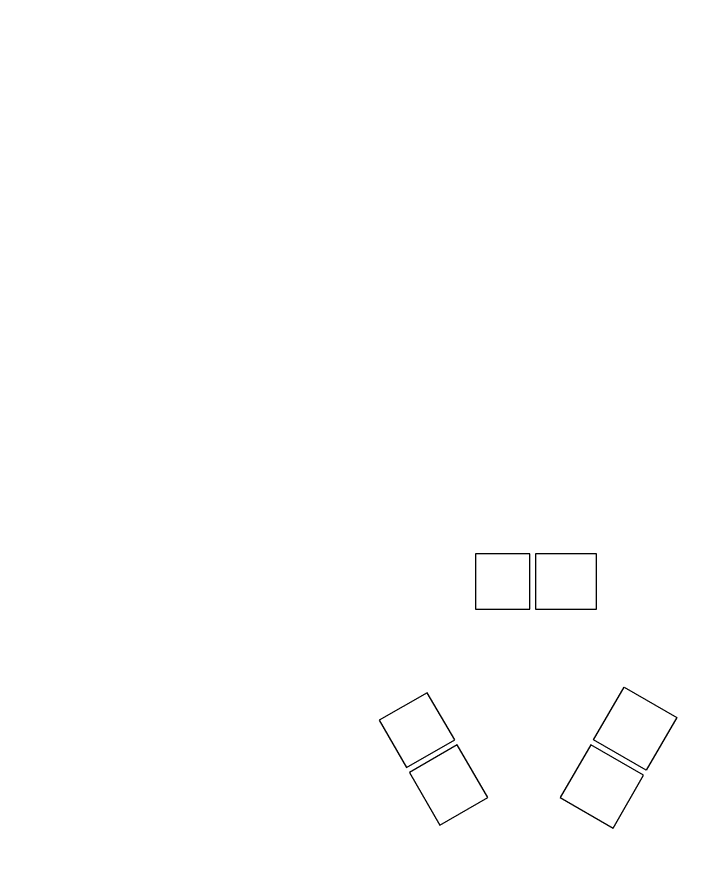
# Model space of a CAD drawing. Header units: metres. Extents: x 256329 to 886268, y -249371 to 355.
# Drawn here: x 286398.14 to 286428.57, y -882.38 to -845.12 of the extents above; entities that cross this region are included whole.
import ezdxf

# ---------------------------------------------------------------- set-up
doc = ezdxf.new("R2010")
doc.units = ezdxf.units.M
doc.header["$MEASUREMENT"] = 0
for name, color, linetype in [('BLK_2_FLR_-1_LIFT_1', 1, 'Continuous'), ('BLK_2_FLR_-1_LIFT_2', 1, 'Continuous'), ('BLK_2_FLR_-1_LIFT_4', 1, 'Continuous'), ('BLK_2_FLR_-1_LIFT_5', 7, 'Continuous')]:
    doc.layers.add(name, color=color, linetype=linetype)
doc.layers.add('BLK_2_FLR_-1_LIFT_3', color=7, linetype='Continuous', plot=False)
doc.layers.add('BLK_2_FLR_-1_LIFT_6', color=7, linetype='Continuous', lineweight=0)

msp = doc.modelspace()

# ---------------------------------------------------------------- linework, layer by layer
at = {"layer": 'BLK_2_FLR_-1_LIFT_1', "color": 1, "linetype": 'ByBlock', "lineweight": 9, "elevation": 0.042641}
msp.add_lwpolyline([(286421.098493, -871.354435), (286423.799106, -871.354435), (286423.799106, -868.90511), (286421.098493, -868.90511)], close=True, dxfattribs=at)
at = {"layer": 'BLK_2_FLR_-1_LIFT_2', "color": 1, "linetype": 'ByBlock', "lineweight": 9, "elevation": 0.042641}
msp.add_lwpolyline([(286418.449106, -871.353096), (286420.849718, -871.353096), (286420.849718, -868.903697), (286418.449106, -868.903697)], close=True, dxfattribs=at)
at = {"layer": 'BLK_2_FLR_-1_LIFT_3', "color": 1, "linetype": 'ByBlock', "lineweight": 9, "elevation": 0.159638}
msp.add_lwpolyline([(286416.312321, -875.051428), (286414.185228, -876.264863), (286415.394613, -878.361681), (286417.527592, -877.130076)], close=True, dxfattribs=at)
at = {"layer": 'BLK_2_FLR_-1_LIFT_4', "color": 1, "linetype": 'ByBlock', "lineweight": 9, "elevation": 0.042641}
msp.add_lwpolyline([(286418.992581, -879.68904), (286417.64062, -877.351905), (286415.519306, -878.577683), (286416.871268, -880.914818)], close=True, dxfattribs=at)
at = {"layer": 'BLK_2_FLR_-1_LIFT_5', "color": 1, "linetype": 'ByBlock', "lineweight": 9, "elevation": 0.042641}
msp.add_lwpolyline([(286425.884666, -878.70501), (286423.546331, -877.355125), (286422.196446, -879.69346), (286424.534781, -881.043345)], close=True, dxfattribs=at)
at = {"layer": 'BLK_2_FLR_-1_LIFT_6', "color": 2, "linetype": 'ByBlock', "lineweight": 9, "elevation": 0.124096}
msp.add_lwpolyline([(286425.028224, -874.804329), (286427.354428, -876.147211), (286426.004543, -878.485546), (286423.675779, -877.141186)], close=True, dxfattribs=at)

doc.saveas('drawing.dxf')
